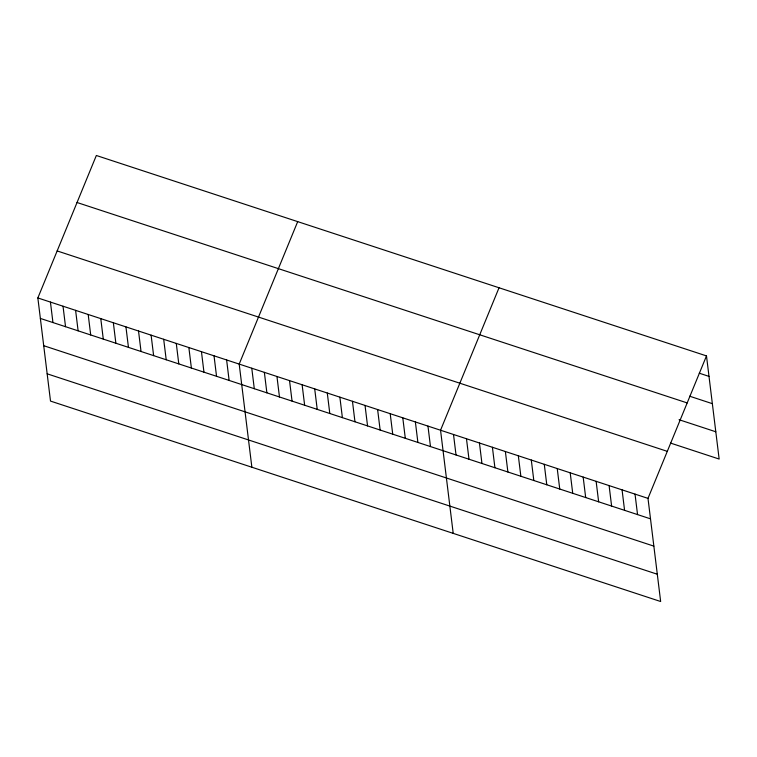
<?xml version="1.0" encoding="UTF-8"?>
<svg xmlns="http://www.w3.org/2000/svg" width="757" height="757" viewBox="0 0 757 757"><rect width="100%" height="100%" fill="white"/><g stroke="black" fill="none" stroke-linecap="round" stroke-linejoin="round"><path stroke-width="1.14" d="M706.489 355.913L647.992 498.371L660.653 601.512L50.511 401.087L37.85 297.946L96.347 155.488L706.489 355.913L719.15 459.054L670.532 443.082M297.69 221.631L239.193 364.089L251.863 467.23M499.033 287.764L440.546 430.222L453.206 533.363M699.279 373.192L708.997 376.39M689.655 396.214L712.346 403.67M77.044 202.507L687.186 402.923M679.067 419.709L715.8 431.774M57.154 250.936L667.296 451.352M37.85 297.946L647.992 498.371M40.367 318.432L650.509 518.848M43.717 345.703L653.859 546.128M47.161 373.816L657.313 574.232M635.028 494.113L637.545 514.59M622.065 489.845L624.572 510.332M609.101 485.587L611.609 506.073M596.128 481.329L598.645 501.815M583.164 477.071L585.681 497.548M570.201 472.813L572.718 493.29M557.237 468.555L559.745 489.031M544.274 464.296L546.781 484.773M531.3 460.038L533.817 480.515M518.337 455.78L520.854 476.257M505.373 451.522L507.89 471.999M492.41 447.264L494.917 467.741M479.446 443.006L481.954 463.483M466.473 438.748L468.99 459.225M453.509 434.48L456.026 454.966M427.96 426.096L430.478 446.573M415.375 421.961L417.892 442.438M402.79 417.826L405.307 438.303M390.205 413.691L392.722 434.168M377.62 409.556L380.137 430.033M365.035 405.421L367.552 425.907M352.459 401.286L354.967 421.772M339.874 397.16L342.382 417.637M327.289 393.025L329.797 413.502M314.704 388.89L317.221 409.367M302.119 384.755L304.636 405.232M289.534 380.62L292.051 401.096M276.948 376.484L279.465 396.971M264.363 372.359L266.88 392.836M251.778 368.224L254.295 388.701M226.617 359.954L229.125 380.43M214.032 355.818L216.54 376.295M201.447 351.683L203.955 372.17M188.862 347.558L191.379 368.034M176.277 343.423L178.794 363.899M163.692 339.287L166.209 359.764M151.107 335.152L153.624 355.629M138.522 331.017L141.039 351.494M125.936 326.882L128.453 347.368M113.351 322.756L115.868 343.233M100.776 318.621L103.283 339.098M88.191 314.486L90.698 334.963M75.605 310.351L78.113 330.828M63.02 306.216L65.537 326.693M50.435 302.081L52.952 322.558"/></g></svg>
